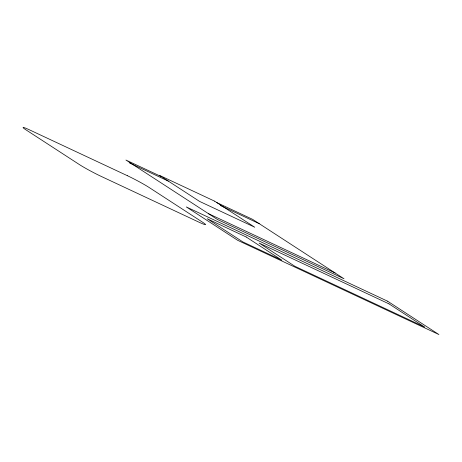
<?xml version="1.0" encoding="UTF-8"?>
<svg xmlns="http://www.w3.org/2000/svg" width="462" height="462" viewBox="0 0 462 462"><rect width="100%" height="100%" fill="white"/><g stroke="black" fill="none" stroke-linecap="round" stroke-linejoin="round"><path stroke-width="0.69" d="M161.66 176.767L125.953 160.048L217.388 219.467L343.994 278.753L252.552 219.329L216.845 202.61M129.395 162.872L168.347 181.116M220.287 205.44L259.246 223.677M208.466 213.669L335.071 272.955M214.611 201.161L159.43 175.317L199.572 201.409L254.758 227.246L214.611 201.161M127.316 175.67L29.932 130.065A17.81 1.178 27.9 0 0 25.866 129.782L79.389 164.564A17.816 1.178 27.9 0 0 101.299 176.444L198.683 222.049A17.816 1.178 27.9 0 0 202.749 222.332L149.22 187.549A17.81 1.178 27.9 0 0 127.316 175.67M387.606 301.201L186.342 206.953L237.635 240.292L438.9 334.534L387.606 301.201M246.188 237L207.23 218.763L242.914 241.949L281.866 260.193L246.188 237M389.016 303.886L259.17 243.081L294.854 266.274L424.699 327.073L389.016 303.886"/></g></svg>
